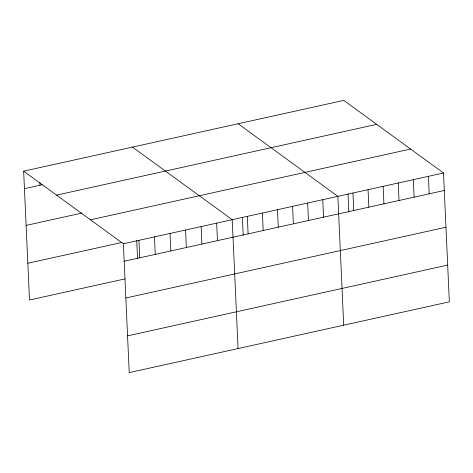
<?xml version="1.0" encoding="UTF-8"?>
<svg xmlns="http://www.w3.org/2000/svg" width="473" height="473" viewBox="0 0 473 473"><rect width="100%" height="100%" fill="white"/><g stroke="black" fill="none" stroke-linecap="round" stroke-linejoin="round"><path stroke-width="0.71" d="M23.65 171.167L343.776 100.388L443.497 172.994L449.35 301.833L129.224 372.612L123.376 243.766L23.65 171.167L29.503 300.006L124.913 278.91M24.442 188.65L42.115 184.748M56.559 195.124L376.685 124.352M26.116 225.402L81.947 213.057M90.467 219.809L410.588 149.036M27.83 263.26L121.123 242.637M123.376 243.766L443.497 172.994M124.168 261.256L444.295 190.483M125.836 298.002L445.962 227.229M127.556 335.86L447.683 265.087M238.132 123.749L337.858 196.348L343.711 325.188M132.493 147.103L232.219 219.703L238.067 348.548M428.408 176.328L429.2 193.818M413.313 179.663L414.112 197.152M398.225 183.004L399.017 200.487M383.13 186.338L383.928 203.828M368.041 189.673L368.834 207.162M352.953 193.014L353.745 210.497M348.022 193.93L348.838 211.939M322.769 199.683L323.562 217.172M307.675 203.023L308.467 220.507M292.586 206.358L293.378 223.847M277.491 209.693L278.284 227.182M262.403 213.033L263.195 230.517M247.308 216.368L248.1 233.857M242.383 217.284L243.199 235.294M216.669 223.144L217.462 240.627M201.12 226.579L201.912 244.068M185.57 230.014L186.362 247.503M170.02 233.455L170.818 250.944M154.47 236.89L155.268 254.379M138.926 240.331L139.718 257.815M136.738 240.639L137.56 258.654M39.862 182.3L39.992 185.215"/></g></svg>
